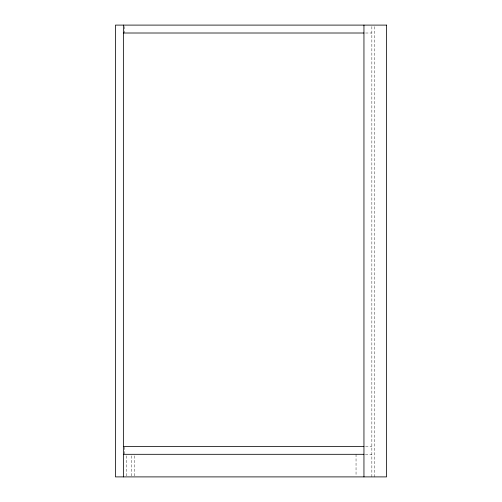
<?xml version="1.0" encoding="UTF-8"?>
<svg xmlns="http://www.w3.org/2000/svg" width="502" height="502" viewBox="0 0 502 502"><rect width="100%" height="100%" fill="white"/><g stroke="black" fill="none" stroke-linecap="round" stroke-linejoin="round"><path stroke-width="0.38" stroke-dasharray="2.51 1.88" d="M365.594 33.006L371.856 33.006M365.594 446.403L371.856 446.403M365.387 454.31L371.856 454.31M374.793 26.669L374.793 476.9M371.856 26.537L371.856 476.9M356.043 454.31L356.043 476.122M134.661 455.866L134.661 476.122M131.273 455.866L131.273 476.122M126.755 455.866L126.755 476.122M124.496 26.537L124.496 33.006M124.496 447.125L124.496 454.31"/><path stroke-width="0.75" d="M123.366 33.006L363.95 33.006M123.366 446.403L363.95 446.403M123.366 454.31L363.95 454.31M363.95 25.1L363.95 476.9M123.366 25.1L123.366 476.9M386.54 25.1L115.46 25.1L115.46 476.9L386.54 476.9L386.54 25.1"/></g></svg>
